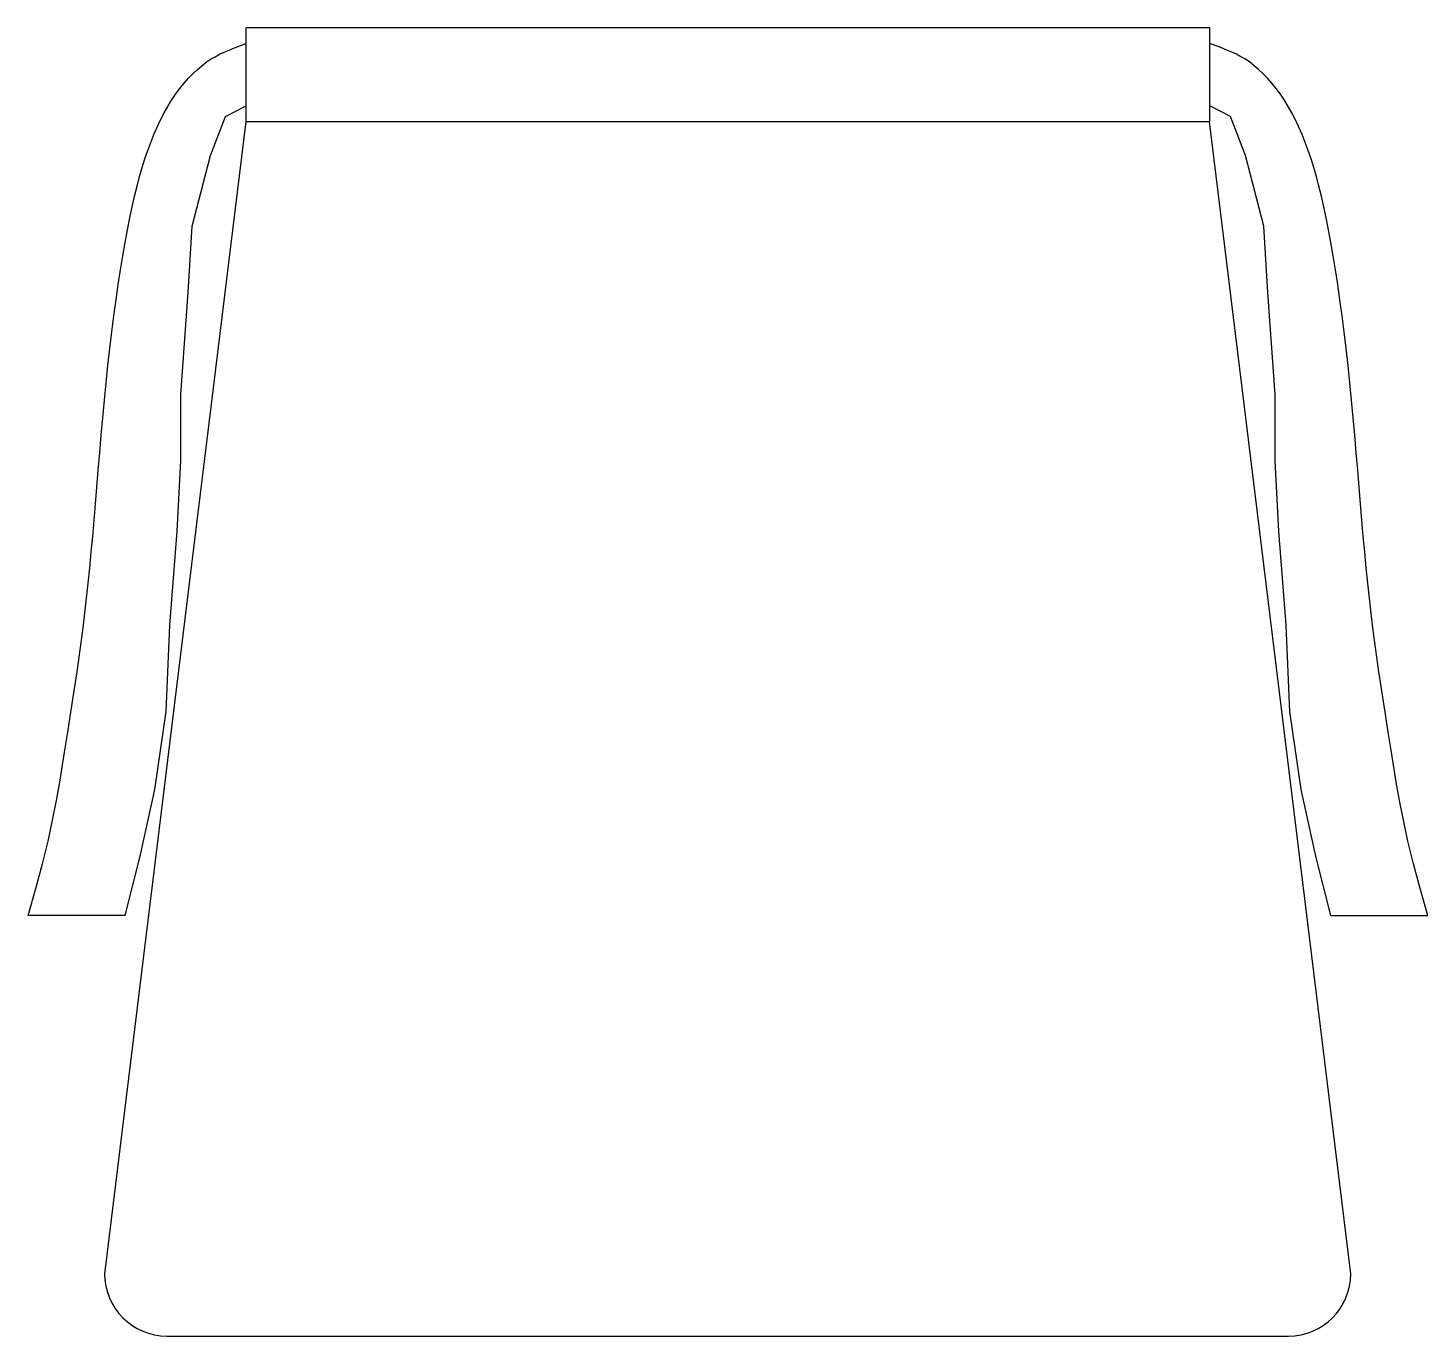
# Model space of a CAD drawing. Extents: x -11.2 to 11.2, y -21 to 0.
import ezdxf

# ---------------------------------------------------------------- set-up
doc = ezdxf.new("R2010")
doc.units = 0
doc.header["$MEASUREMENT"] = 0
doc.layers.get('0').update_dxf_attribs({"linetype": 'CONTINUOUS'})

msp = doc.modelspace()

# ---------------------------------------------------------------- linework, layer by layer
at = {"linetype": 'CONTINUOUS'}
for p, q in [((7.7348, 0), (-7.7348, 0)), ((-7.7348, -1.5), (-7.7348, 0)), ((7.7348, -1.5), (7.7348, 0)), ((-7.7387, -1.4994), (-10.0044, -20.0001)), ((-7.7348, -1.5), (7.7348, -1.5)), ((9.9956, -20.0001), (7.7301, -1.5008)), ((-9.675, -14.25), (-11.2348, -14.25)), ((9.675, -14.25), (11.2348, -14.25)), ((-9.0044, -21.0001), (8.9956, -21.0001))]:
    msp.add_line(p, q, dxfattribs=at)
for points in [[(-11.2348, -14.25), (-11.1081, -13.8172), (-11.0018, -13.4197), (-10.9133, -13.0539), (-10.8397, -12.7158), (-10.7782, -12.4015), (-10.7261, -12.1072), (-10.6804, -11.829), (-10.6385, -11.563), (-10.598, -11.3058), (-10.5586, -11.0557), (-10.5203, -10.8113), (-10.4833, -10.5714), (-10.4477, -10.3347), (-10.4136, -10.0999), (-10.3812, -9.8657), (-10.3505, -9.6308), (-10.3216, -9.3941), (-10.2943, -9.155), (-10.2684, -8.9129), (-10.2437, -8.6673), (-10.2199, -8.4178), (-10.1968, -8.164), (-10.1742, -7.9052), (-10.1518, -7.641), (-10.1294, -7.3712), (-10.1068, -7.0967), (-10.0837, -6.8188), (-10.0599, -6.5387), (-10.0352, -6.2576), (-10.0093, -5.9768), (-9.9821, -5.6974), (-9.9532, -5.4208), (-9.9225, -5.148), (-9.8901, -4.8803), (-9.8564, -4.6187), (-9.8215, -4.3643), (-9.7857, -4.1183), (-9.7492, -3.8817), (-9.7122, -3.6557), (-9.675, -3.4414), (-9.6377, -3.2395), (-9.6002, -3.0493), (-9.5622, -2.87), (-9.5235, -2.7005), (-9.4839, -2.5398), (-9.4432, -2.3869), (-9.401, -2.241), (-9.3572, -2.1009), (-9.3115, -1.9659), (-9.2639, -1.8358), (-9.2142, -1.7106), (-9.1622, -1.5903), (-9.108, -1.475), (-9.0513, -1.3645), (-8.992, -1.259), (-8.93, -1.1583), (-8.8654, -1.0626), (-8.7984, -0.9721), (-8.7296, -0.887), (-8.6594, -0.8075), (-8.5882, -0.7339), (-8.5166, -0.6664), (-8.445, -0.6054), (-8.3738, -0.5509), (-8.3033, -0.5031), (-8.2325, -0.4608), (-8.1603, -0.4227), (-8.0853, -0.3876), (-8.0065, -0.3541), (-7.9226, -0.3209), (-7.8325, -0.2866), (-7.7348, -0.25)], [(11.2348, -14.25), (11.1081, -13.8172), (11.0018, -13.4197), (10.9133, -13.0539), (10.8397, -12.7158), (10.7782, -12.4015), (10.7261, -12.1072), (10.6804, -11.829), (10.6385, -11.563), (10.598, -11.3058), (10.5586, -11.0557), (10.5203, -10.8113), (10.4833, -10.5714), (10.4477, -10.3347), (10.4136, -10.0999), (10.3812, -9.8657), (10.3505, -9.6308), (10.3216, -9.3941), (10.2943, -9.155), (10.2684, -8.9129), (10.2437, -8.6673), (10.2199, -8.4178), (10.1968, -8.164), (10.1742, -7.9052), (10.1518, -7.641), (10.1294, -7.3712), (10.1068, -7.0967), (10.0837, -6.8188), (10.0599, -6.5387), (10.0352, -6.2576), (10.0093, -5.9768), (9.9821, -5.6974), (9.9532, -5.4208), (9.9225, -5.148), (9.8901, -4.8803), (9.8564, -4.6187), (9.8215, -4.3643), (9.7857, -4.1183), (9.7492, -3.8817), (9.7122, -3.6557), (9.675, -3.4414), (9.6377, -3.2395), (9.6002, -3.0493), (9.5622, -2.87), (9.5235, -2.7005), (9.4839, -2.5398), (9.4432, -2.3869), (9.401, -2.241), (9.3572, -2.1009), (9.3115, -1.9659), (9.2639, -1.8358), (9.2142, -1.7106), (9.1622, -1.5903), (9.108, -1.475), (9.0513, -1.3645), (8.992, -1.259), (8.93, -1.1583), (8.8654, -1.0626), (8.7984, -0.9721), (8.7296, -0.887), (8.6594, -0.8075), (8.5882, -0.7339), (8.5166, -0.6664), (8.445, -0.6054), (8.3738, -0.5509), (8.3033, -0.5031), (8.2325, -0.4608), (8.1603, -0.4227), (8.0853, -0.3876), (8.0065, -0.3541), (7.9226, -0.3209), (7.8325, -0.2866), (7.7348, -0.25)], [(-9.675, -14.25), (-9.4366, -13.2963), (-9.1982, -12.2281), (-9.0194, -10.9713), (-8.9598, -9.5889), (-8.8406, -8.0808), (-8.7811, -6.9498), (-8.7811, -5.8816), (-8.6619, -4.2478), (-8.6023, -3.1796), (-8.3043, -2.0485), (-8.0659, -1.4201), (-7.7348, -1.25)], [(9.675, -14.25), (9.4366, -13.2963), (9.1982, -12.2281), (9.0194, -10.9713), (8.9598, -9.5889), (8.8406, -8.0808), (8.7811, -6.9498), (8.7811, -5.8816), (8.6619, -4.2478), (8.6023, -3.1796), (8.3043, -2.0485), (8.0659, -1.4201), (7.7348, -1.25)]]:
    msp.add_lwpolyline(points, dxfattribs=at)
for centre, start, end in [((-9.0044, -20.0001), 180, 270), ((8.9956, -20.0001), 270, 0)]:
    msp.add_arc(centre, 1, start, end, dxfattribs=at)

doc.saveas('drawing.dxf')
